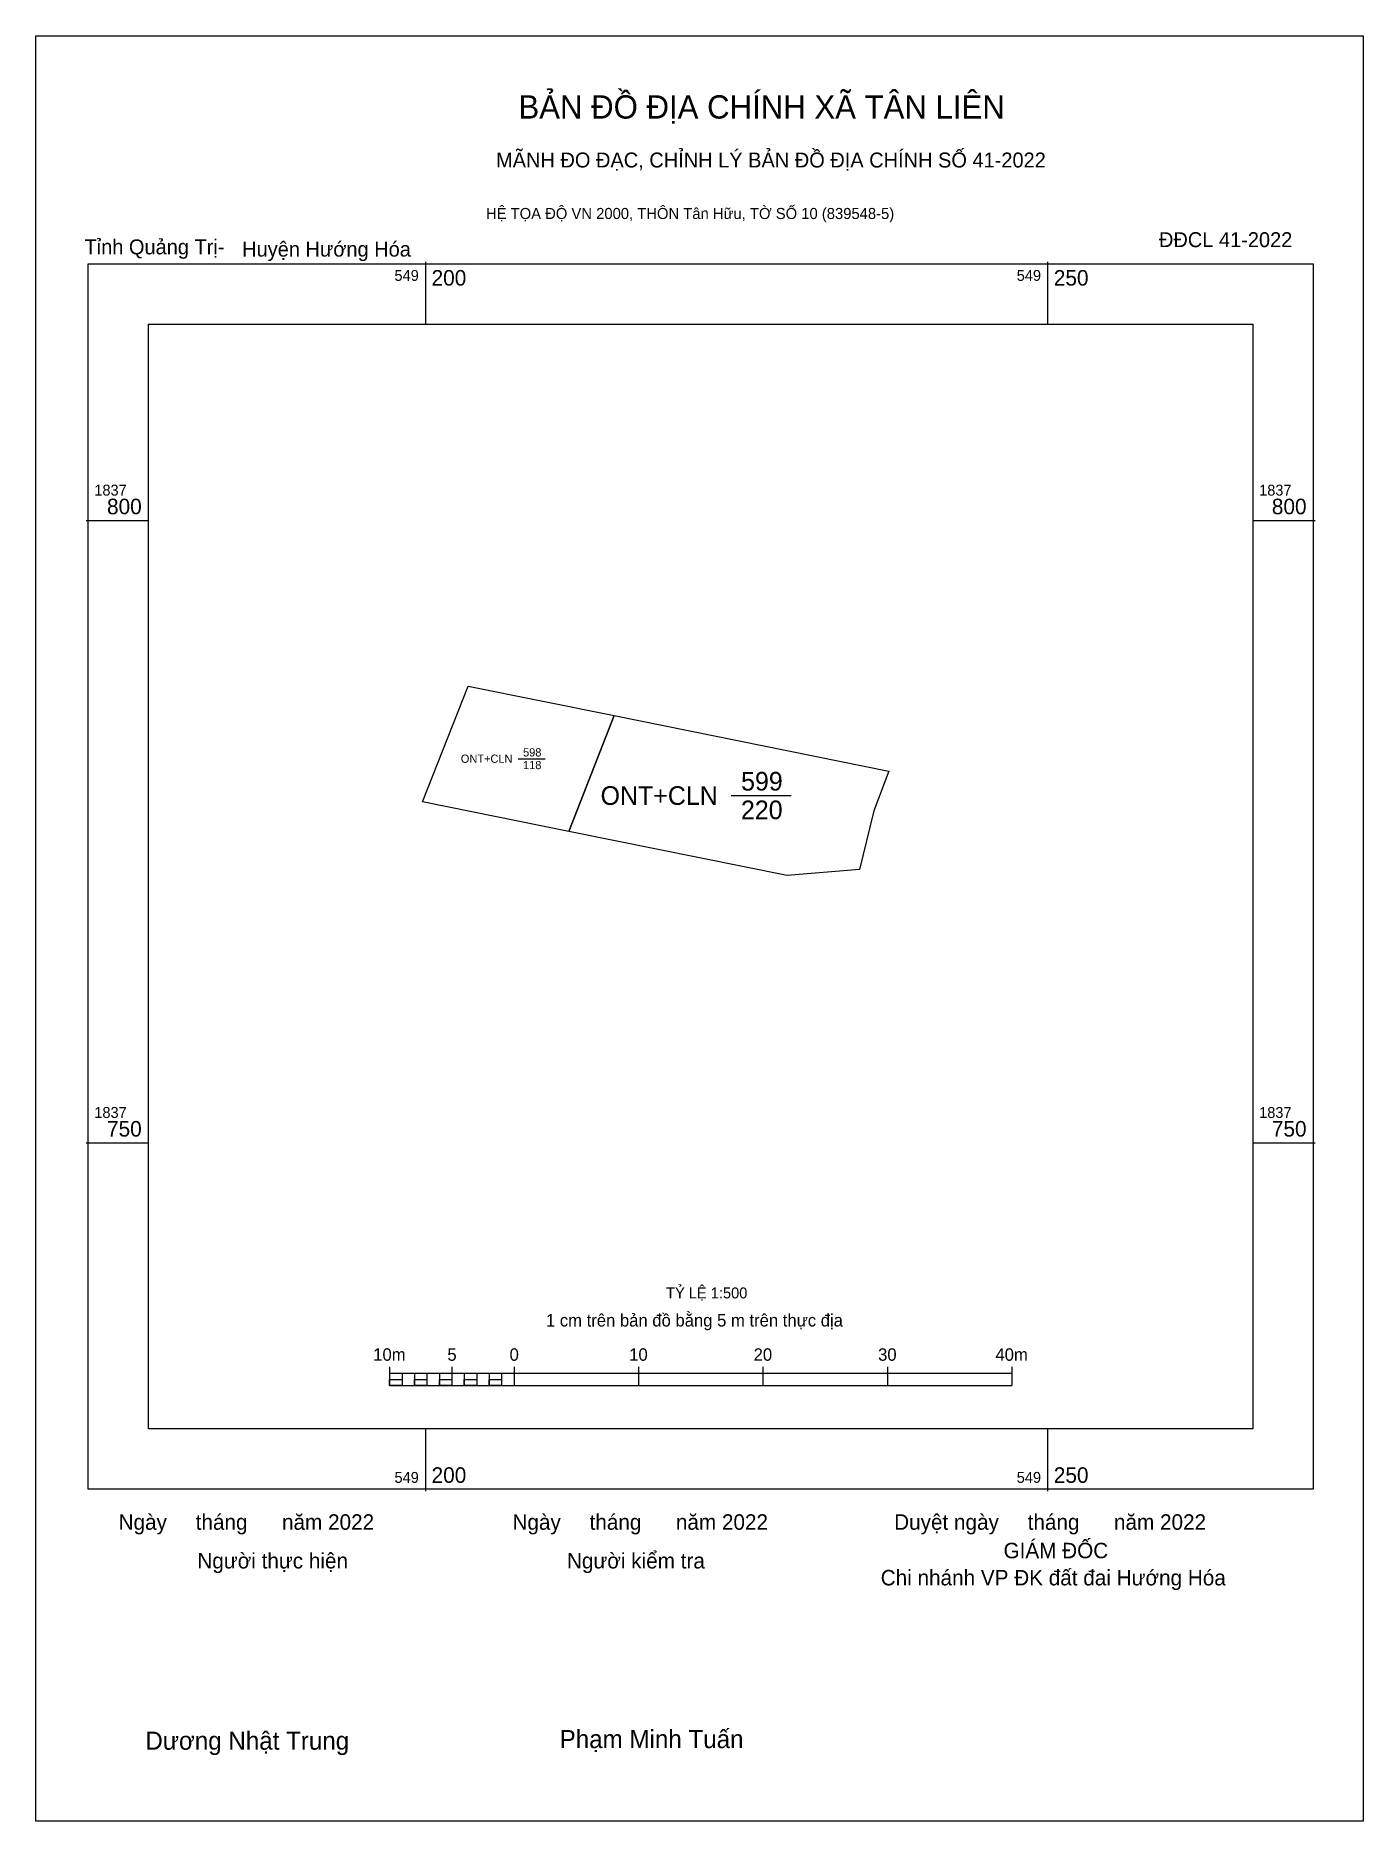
# Model space of a CAD drawing. Extents: x 549169 to 549275, y 1837695 to 1837839.
import ezdxf

# ---------------------------------------------------------------- set-up
doc = ezdxf.new("R2010")
doc.units = 0
for name, color, linetype in [('Level 10', 7, 'Continuous'), ('Level 13', 7, 'Continuous'), ('Level 15', 7, 'Continuous'), ('Level 2', 7, 'Continuous'), ('Level 27', 7, 'Continuous'), ('Level 6', 7, 'Continuous'), ('Level 62', 7, 'Continuous'), ('Level 63', 7, 'Continuous'), ('Level 9', 7, 'Continuous')]:
    doc.layers.add(name, color=color, linetype=linetype)

msp = doc.modelspace()

# ---------------------------------------------------------------- linework, layer by layer
at = {"layer": 'Level 10'}
for points in [[(549199.76, 1837777.4), (549203.44, 1837786.7), (549215.18, 1837784.33), (549211.52, 1837775.02)], [(549211.52, 1837775.02), (549215.18, 1837784.33), (549237.23, 1837779.87), (549236.04, 1837776.66), (549234.88, 1837771.95), (549229.07, 1837771.48)]]:
    msp.add_lwpolyline(points, close=True, dxfattribs=at)
at = {"layer": 'Level 15'}
msp.add_lwpolyline([(549168.69, 1837838.95), (549275.37, 1837838.95), (549275.37, 1837695.49), (549168.69, 1837695.49)], close=True, dxfattribs=at)
at = {"layer": 'Level 2'}
msp.add_line((549224.58, 1837777.9), (549229.39, 1837777.9), dxfattribs=at)
at = {"layer": 'Level 27'}
for p, q in [((549215.18, 1837784.33), (549215.17, 1837784.33)), ((549215.18, 1837784.33), (549215.18, 1837784.33)), ((549237.23, 1837779.87), (549237.23, 1837779.87)), ((549211.52, 1837775.02), (549211.52, 1837775.03))]:
    msp.add_line(p, q, dxfattribs=at)
at = {"layer": 'Level 62'}
msp.add_lwpolyline([(549177.75, 1837815.78), (549266.5, 1837815.78), (549266.5, 1837727.02), (549177.75, 1837727.02)], close=True, dxfattribs=at)
at = {"layer": 'Level 63'}
for p, q in [((549200, 1837820.78), (549200, 1837815.78)), ((549250, 1837820.78), (549250, 1837815.78)), ((549172.75, 1837800), (549177.75, 1837800)), ((549266.5, 1837800), (549271.5, 1837800)), ((549172.75, 1837750), (549177.75, 1837750)), ((549266.5, 1837750), (549271.5, 1837750)), ((549197.13, 1837731.99), (549197.13, 1837730.49)), ((549202.13, 1837731.99), (549202.13, 1837730.49)), ((549207.13, 1837731.99), (549207.13, 1837730.49)), ((549217.13, 1837731.99), (549217.13, 1837730.49)), ((549227.13, 1837731.99), (549227.13, 1837730.49)), ((549237.13, 1837731.99), (549237.13, 1837730.49)), ((549247.13, 1837731.99), (549247.13, 1837730.49)), ((549197.13, 1837731.49), (549247.13, 1837731.49)), ((549197.13, 1837730.49), (549247.13, 1837730.49)), ((549198.13, 1837731.49), (549198.13, 1837730.49)), ((549199.13, 1837731.49), (549199.13, 1837730.49)), ((549200.13, 1837731.49), (549200.13, 1837730.49)), ((549201.13, 1837731.49), (549201.13, 1837730.49)), ((549202.13, 1837731.49), (549202.13, 1837730.49)), ((549203.13, 1837731.49), (549203.13, 1837730.49)), ((549204.13, 1837731.49), (549204.13, 1837730.49)), ((549205.13, 1837731.49), (549205.13, 1837730.49)), ((549206.13, 1837731.49), (549206.13, 1837730.49)), ((549207.13, 1837731.49), (549207.13, 1837730.49)), ((549200, 1837727.02), (549200, 1837722.02)), ((549250, 1837727.02), (549250, 1837722.02))]:
    msp.add_line(p, q, dxfattribs=at)
for points in [[(549172.9, 1837820.62), (549271.35, 1837820.62), (549271.35, 1837722.18), (549172.9, 1837722.18)], [(549197.13, 1837730.99), (549198.13, 1837730.99), (549198.13, 1837730.49), (549197.13, 1837730.49)], [(549197.13, 1837730.99), (549198.13, 1837730.99), (549198.13, 1837730.49), (549197.13, 1837730.49)], [(549199.13, 1837730.99), (549200.13, 1837730.99), (549200.13, 1837730.49), (549199.13, 1837730.49)], [(549201.13, 1837730.99), (549202.13, 1837730.99), (549202.13, 1837730.49), (549201.13, 1837730.49)], [(549203.13, 1837730.99), (549204.13, 1837730.99), (549204.13, 1837730.49), (549203.13, 1837730.49)], [(549205.13, 1837730.99), (549206.13, 1837730.99), (549206.13, 1837730.49), (549205.13, 1837730.49)]]:
    msp.add_lwpolyline(points, close=True, dxfattribs=at)
at = {"layer": 'Level 9'}
msp.add_line((549207.47, 1837780.86), (549209.64, 1837780.86), dxfattribs=at)

# ---------------------------------------------------------------- texts
at = {"layer": 'Level 13'}
for s, height, p in [('ONT+CLN', 0.661, (549202.85, 1837780.53)), ('598', 0.661, (549207.85, 1837781.04)), ('118', 0.661, (549207.85, 1837780.02)), ('599', 1.5, (549225.37, 1837778.3)), ('ONT+CLN', 1.5, (549214.08, 1837777.15)), ('220', 1.5, (549225.36, 1837776))]:
    msp.add_text(s, height=height, dxfattribs=at).set_placement(p)
at = {"layer": 'Level 6'}
msp.add_text('TỶ LỆ 1:500', height=0.879, dxfattribs=at).set_placement((549219.34, 1837737.5))
at = {"layer": 'Level 63'}
for s, height, p in [('BẢN ĐỒ ĐỊA CHÍNH XÃ TÂN LIÊN', 1.8718, (549207.48, 1837832.29)), ('MÃNH ĐO ĐẠC, CHỈNH LÝ BẢN ĐỒ ĐỊA CHÍNH SỐ 41-2022', 1.2011, (549205.68, 1837828.36)), ('HỆ TỌA ĐỘ VN 2000, THÔN Tân Hữu, TỜ SỐ 10 (839548-5)', 0.8891, (549204.87, 1837824.22)), ('549', 0.875, (549197.52, 1837819.25)), ('200', 1.25, (549200.5, 1837818.87)), ('549', 0.875, (549247.52, 1837819.25)), ('250', 1.25, (549250.5, 1837818.87)), ('1837', 0.875, (549173.4, 1837802)), ('1837', 0.875, (549267, 1837802)), ('800', 1.25, (549174.42, 1837800.5)), ('800', 1.25, (549268.02, 1837800.5)), ('1837', 0.875, (549173.4, 1837752)), ('1837', 0.875, (549267, 1837752)), ('750', 1.25, (549174.42, 1837750.5)), ('750', 1.25, (549268.02, 1837750.5)), ('1 cm trên bản đồ bằng 5 m trên thực địa', 1, (549209.69, 1837735.24)), ('10m', 1, (549195.81, 1837732.49)), ('5', 1, (549201.77, 1837732.49)), ('0', 1, (549206.77, 1837732.49)), ('10', 1, (549216.38, 1837732.49)), ('20', 1, (549226.38, 1837732.49)), ('30', 1, (549236.38, 1837732.49)), ('40m', 1, (549245.81, 1837732.49)), ('549', 0.875, (549197.52, 1837722.68)), ('200', 1.25, (549200.5, 1837722.68)), ('549', 0.875, (549247.52, 1837722.68)), ('250', 1.25, (549250.5, 1837722.68)), ('Ngày     tháng      năm 2022', 1.2442, (549175.35, 1837718.91)), ('Ngày     tháng      năm 2022', 1.2442, (549207, 1837718.91)), ('Duyệt ngày     tháng      năm 2022', 1.2442, (549237.67, 1837718.91)), ('GIÁM ĐỐC', 1.244, (549246.46, 1837716.62)), ('Người thực hiện', 1.2442, (549181.68, 1837715.8)), ('Người kiểm tra', 1.2442, (549211.38, 1837715.8)), ('Chi nhánh VP ĐK đất đai Hướng Hóa', 1.2442, (549236.59, 1837714.44)), ('Dương Nhật Trung', 1.4512, (549177.5, 1837701.24)), ('Phạm Minh Tuấn', 1.4512, (549210.79, 1837701.37))]:
    msp.add_text(s, height=height, dxfattribs=at).set_placement(p)
at = {"layer": 'Level 9'}
for s, p in [('Tỉnh Quảng Trị-', (549172.61, 1837821.38)), ('Huyện Hướng Hóa', (549185.28, 1837821.2)), ('ĐĐCL 41-2022', (549258.95, 1837821.96))]:
    msp.add_text(s, height=1.2011, dxfattribs=at).set_placement(p)

doc.saveas('drawing.dxf')
